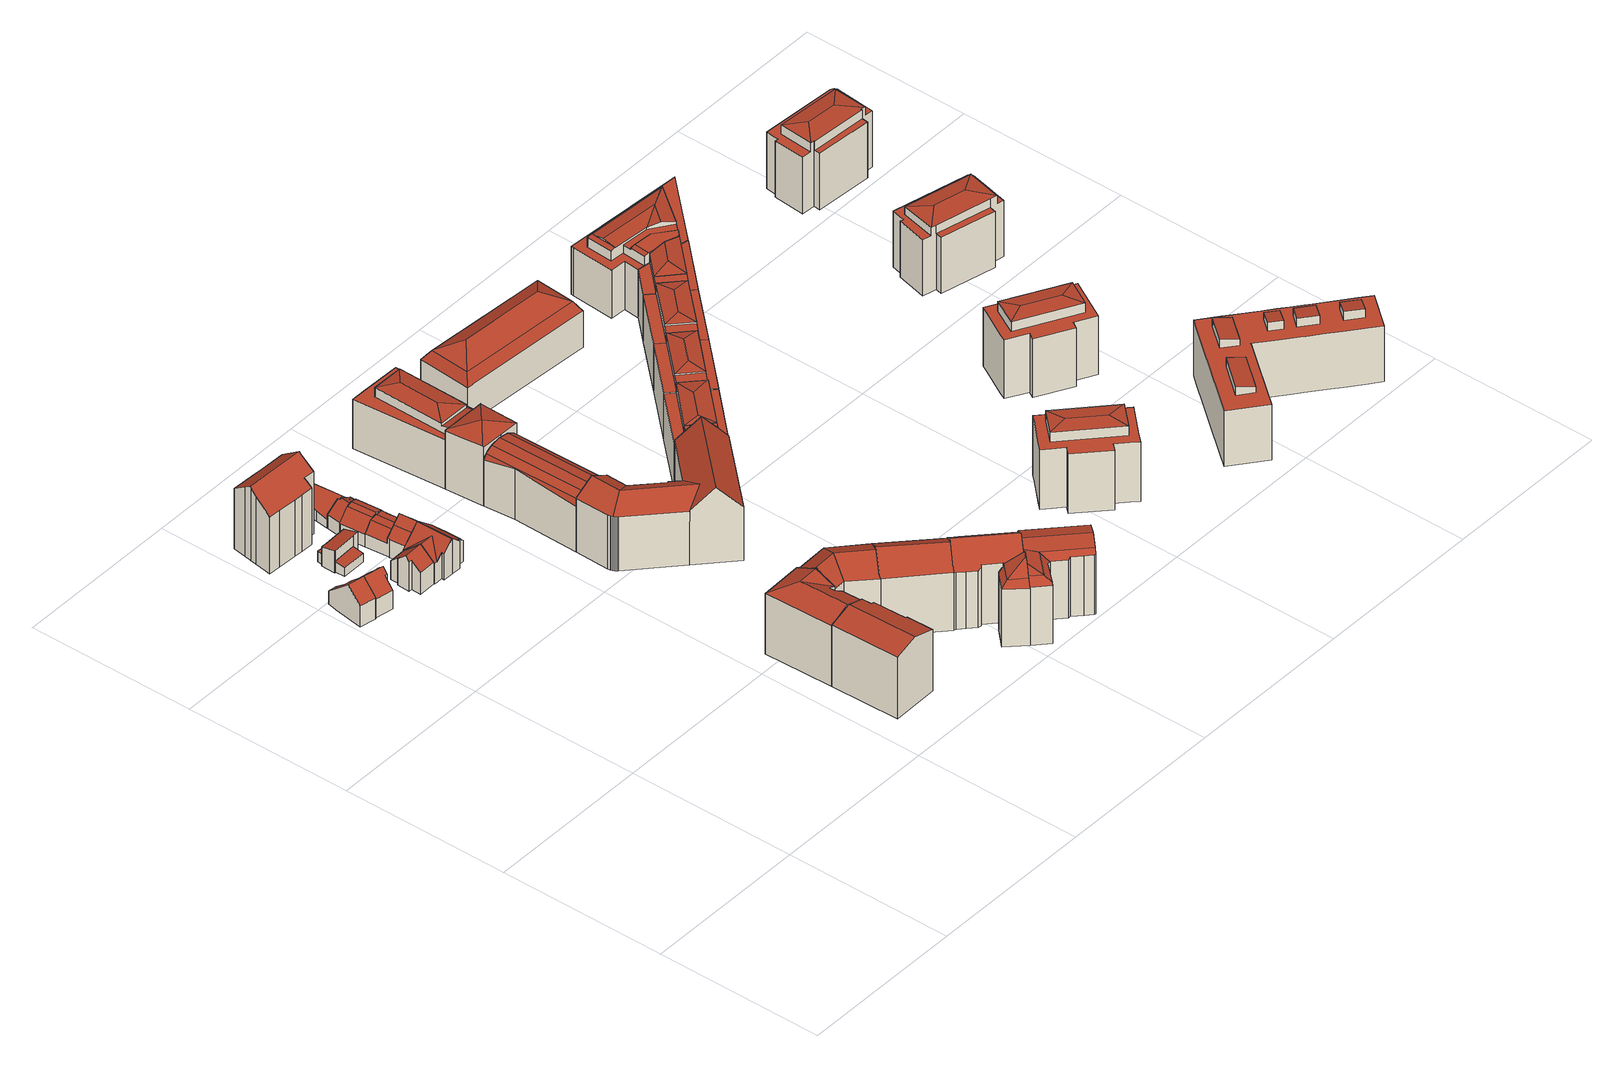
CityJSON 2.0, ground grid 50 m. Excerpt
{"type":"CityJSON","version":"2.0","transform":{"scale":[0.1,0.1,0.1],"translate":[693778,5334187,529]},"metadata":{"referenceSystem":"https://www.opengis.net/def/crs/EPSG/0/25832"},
"CityObjects":{
"building1":{"type":"Building","attributes":{"Gemeindeschluessel":"09162000","HoeheDach":"540.762","HoeheGrund":"530.220","Methode":"2000","NiedrigsteTraufeDesGebaeudes":"534.099","Geometrietyp2DReferenz":"3000","function":"31001_1000","roofType":"3100","measuredHeight":10.54,"storeysAboveGround":2},"geometry":[{"type":"MultiSurface","lod":"2","boundaries":[[[0,1,2,3]],[[4,5,6,7,8,9,10,11]],[[12,13,5,4]],[[8,7,14,15]],[[16,17,11,10,9,8,15,18,0,3]],[[0,18,15,14,19,1]],[[12,17,16,3,2,13]],[[13,2,1,19,14,7,6,5]],[[17,12,4,11]]],"semantics":{"surfaces":[{"type":"WallSurface"},{"type":"RoofSurface"},{"type":"GroundSurface"}],"values":[0,0,1,0,2,0,0,1,0]}}]},
"building2":{"type":"Building","attributes":{"Gemeindeschluessel":"09162000","HoeheDach":"540.840","HoeheGrund":"530.390","Methode":"2000","NiedrigsteTraufeDesGebaeudes":"536.284","Geometrietyp2DReferenz":"3000","function":"31001_1000","roofType":"3100","measuredHeight":10.45,"storeysAboveGround":2},"geometry":[{"type":"MultiSurface","lod":"2","boundaries":[[[20,21,22,23]],[[24,25,26,27,13,28]],[[29,25,24,30]],[[26,31,32,23,22,27]],[[30,24,28,33]],[[27,22,21,34,35,13]],[[32,31,29,30,33,36,37,38,20,23]],[[28,13,35,37,36,33]],[[37,35,34,38]],[[31,26,25,29]],[[38,34,21,20]]],"semantics":{"surfaces":[{"type":"WallSurface"},{"type":"RoofSurface"},{"type":"GroundSurface"}],"values":[0,1,0,0,0,1,2,0,0,0,0]}}]},
"building3":{"type":"Building","attributes":{"Gemeindeschluessel":"09162000","HoeheDach":"533.170","HoeheGrund":"529.910","Methode":"2000","NiedrigsteTraufeDesGebaeudes":"533.170","Geometrietyp2DReferenz":"3000","function":"31001_2000","roofType":"1000","measuredHeight":3.26},"geometry":[{"type":"MultiSurface","lod":"2","boundaries":[[[39,40,41,42]],[[43,44,45,46]],[[42,43,46,39]],[[40,45,44,41]],[[39,46,45,40]],[[41,44,43,42]]],"semantics":{"surfaces":[{"type":"GroundSurface"},{"type":"RoofSurface"},{"type":"WallSurface"}],"values":[0,1,2,2,2,2]}}]},
"building4":{"type":"Building","attributes":{"Gemeindeschluessel":"09162000","HoeheDach":"533.542","HoeheGrund":"530.220","Methode":"1000","NiedrigsteTraufeDesGebaeudes":"532.934","Geometrietyp2DReferenz":"3000","function":"31001_2000","roofType":"2100","measuredHeight":3.32},"geometry":[{"type":"MultiSurface","lod":"2","boundaries":[[[47,48,49,50]],[[51,49,48,52]],[[53,47,50,54]],[[54,50,49,51]],[[54,51,52,53]],[[52,48,47,53]]],"semantics":{"surfaces":[{"type":"RoofSurface"},{"type":"WallSurface"},{"type":"GroundSurface"}],"values":[0,1,1,1,2,1]}}]},
"building5":{"type":"Building","attributes":{"Gemeindeschluessel":"09162000","HoeheDach":"540.760","HoeheGrund":"530.270","Methode":"2000","NiedrigsteTraufeDesGebaeudes":"536.066","Geometrietyp2DReferenz":"3000","function":"31001_1000","roofType":"3100","measuredHeight":10.49,"storeysAboveGround":2},"geometry":[{"type":"MultiSurface","lod":"2","boundaries":[[[55,56,57,58]],[[56,55,59,60,61,62]],[[63,64,65,66]],[[67,68,64,63]],[[69,70,71,72]],[[71,73,68,67,74,72]],[[59,55,58,69,72,74,67,63,66,60]],[[70,57,56,62,73,71]],[[58,57,70,69]],[[66,65,61,60]],[[62,61,65,64,68,73]]],"semantics":{"surfaces":[{"type":"WallSurface"},{"type":"GroundSurface"},{"type":"RoofSurface"}],"values":[0,0,0,0,0,0,1,2,0,0,2]}}]},
"building6":{"type":"Building","attributes":{"Gemeindeschluessel":"09162000","HoeheDach":"536.946","HoeheGrund":"529.930","Methode":"2000","NiedrigsteTraufeDesGebaeudes":"535.902","Geometrietyp2DReferenz":"3000","function":"31001_1000","roofType":"2100","measuredHeight":7.02,"storeysAboveGround":1},"geometry":[{"type":"MultiSurface","lod":"2","boundaries":[[[75,76,77,78]],[[42,79,80,81]],[[76,82,83,84,85,80,79,86,87,77]],[[88,89,75,78,90,39,42,81,91,92]],[[90,87,86,39]],[[92,91,81,80,85,84]],[[89,82,76,75]],[[78,77,87,90]],[[88,92,84,83,82,89]],[[39,86,79,42]]],"semantics":{"surfaces":[{"type":"WallSurface"},{"type":"RoofSurface"},{"type":"GroundSurface"}],"values":[0,0,1,2,0,0,0,0,0,0]}}]},
"building7":{"type":"Building","attributes":{"Gemeindeschluessel":"09162000","HoeheDach":"552.830","HoeheGrund":"529.520","Methode":"2000","NiedrigsteTraufeDesGebaeudes":"547.415","Geometrietyp2DReferenz":"3000","function":"31001_1000","roofType":"3100","measuredHeight":23.31,"storeysAboveGround":5},"geometry":[{"type":"MultiSurface","lod":"2","boundaries":[[[93,94,95,96]],[[97,98,99,100]],[[101,102,103,104,105,106,107,108]],[[109,110,111,112,113,114,115,116,93,96,117,118,97,100,119,120,121,122,123,124,125]],[[99,108,107,120,119,100]],[[126,127,115,114,113,128]],[[129,130,98,97,118,117]],[[112,111,131,132,128,113]],[[96,95,129,117]],[[110,133,131,111]],[[133,110,109,125,102,101]],[[95,94,134,127,126,128,132,131,133,101,108,99,98,130,129]],[[115,127,134,116]],[[123,104,103,124]],[[120,107,106,121]],[[121,106,105,122]],[[116,134,94,93]],[[124,103,102,125]],[[122,105,104,123]]],"semantics":{"surfaces":[{"type":"WallSurface"},{"type":"RoofSurface"},{"type":"GroundSurface"}],"values":[0,0,1,2,0,0,0,0,0,0,0,1,0,0,0,0,0,0,0]}}]},
"building8":{"type":"Building","attributes":{"Gemeindeschluessel":"09162000","HoeheDach":"541.700","HoeheGrund":"530.420","Methode":"2000","NiedrigsteTraufeDesGebaeudes":"536.123","Geometrietyp2DReferenz":"3000","function":"31001_1000","roofType":"2100","measuredHeight":11.28,"storeysAboveGround":2},"geometry":[{"type":"MultiSurface","lod":"2","boundaries":[[[135,136,137,138,139,140]],[[141,142,143,144,140,139,138,145,146,147]],[[141,147,148,149]],[[148,147,146,150,151,152]],[[56,149,148,152,153,154]],[[155,145,138,137]],[[135,140,144,156]],[[156,144,143,157]],[[142,141,149,56,158]],[[159,158,56,154]],[[136,135,156,157,160,159,154,153,152,151,150,155,137]],[[150,146,145,155]],[[160,157,143,142,158,159]]],"semantics":{"surfaces":[{"type":"WallSurface"},{"type":"RoofSurface"},{"type":"GroundSurface"}],"values":[0,1,1,0,0,0,0,0,1,0,2,0,0]}}]},
"building9":{"type":"Building","attributes":{"Gemeindeschluessel":"09162000","HoeheDach":"552.132","HoeheGrund":"530.470","Methode":"1000","NiedrigsteTraufeDesGebaeudes":"549.981","Geometrietyp2DReferenz":"3000","function":"31001_9998","roofType":"3100","measuredHeight":21.66,"storeysAboveGround":5},"geometry":[{"type":"MultiSurface","lod":"2","boundaries":[[[161,162,163,164]],[[165,166,167,168]],[[169,170,167,166]],[[171,172,173,174]],[[175,176,165,168,177,178,179,161,164,171,174]],[[161,179,180,162]],[[174,173,181,175]],[[170,182,180,179,178,177,168,167]],[[176,175,181,169,166,165]],[[181,173,172,163,162,180,182,170,169]],[[164,163,172,171]]],"semantics":{"surfaces":[{"type":"WallSurface"},{"type":"RoofSurface"},{"type":"GroundSurface"}],"values":[0,0,1,0,2,0,0,0,0,1,0]}}]},
"building10":{"type":"Building","attributes":{"Gemeindeschluessel":"09162000","HoeheDach":"541.773","HoeheGrund":"530.360","Methode":"1000","NiedrigsteTraufeDesGebaeudes":"536.752","Geometrietyp2DReferenz":"3000","function":"31001_1000","roofType":"2100","measuredHeight":11.41,"storeysAboveGround":2},"geometry":[{"type":"MultiSurface","lod":"2","boundaries":[[[183,184,185,186]],[[187,188,189,190]],[[191,192,193,135]],[[137,194,195,196]],[[197,198,188,187]],[[196,195,198,197]],[[135,193,194,137]],[[192,199,185,184,189,188,198,195,194,193]],[[200,199,192,191]],[[135,137,196,197,187,190,183,186,200,191]],[[190,189,184,183]],[[186,185,199,200]]],"semantics":{"surfaces":[{"type":"WallSurface"},{"type":"RoofSurface"},{"type":"GroundSurface"}],"values":[0,0,0,0,0,0,0,1,0,2,0,0]}}]},
"building11":{"type":"Building","attributes":{"Gemeindeschluessel":"09162000","HoeheDach":"552.402","HoeheGrund":"530.460","Methode":"2000","NiedrigsteTraufeDesGebaeudes":"549.690","Geometrietyp2DReferenz":"3000","function":"31001_9998","roofType":"3100","measuredHeight":21.94,"storeysAboveGround":5},"geometry":[{"type":"MultiSurface","lod":"2","boundaries":[[[201,202,203,204,205,206,207,208,209]],[[204,203,210,211,212,205]],[[213,214,215,212,211,210,216,179,217,168,218,219,220]],[[221,222,223,219,218,168]],[[216,202,201,179]],[[215,206,205,212]],[[224,220,219,223]],[[206,215,214,213,220,224,225,226]],[[206,226,207]],[[217,179,201,209,221,168]],[[209,208,207,223,222,221]],[[207,226,225,224,223]],[[210,203,202,216]]],"semantics":{"surfaces":[{"type":"RoofSurface"},{"type":"WallSurface"},{"type":"GroundSurface"}],"values":[0,1,2,1,1,1,1,1,0,1,0,0,1]}}]},
"building12":{"type":"Building","attributes":{"Gemeindeschluessel":"09162000","HoeheDach":"541.034","HoeheGrund":"530.281","Methode":"2000","NiedrigsteTraufeDesGebaeudes":"534.411","Geometrietyp2DReferenz":"3000","function":"31001_1000","roofType":"3100","measuredHeight":10.75,"storeysAboveGround":2},"geometry":[{"type":"MultiSurface","lod":"2","boundaries":[[[227,228,229,230]],[[231,232,233,234,235,236]],[[237,238,228,239,240]],[[235,241,242,236]],[[233,243,244,245,246,234]],[[247,237,240,248,249,250]],[[241,251,252,242]],[[253,229,228,238]],[[245,250,249,254,246]],[[234,246,254,255,239,228,227,251,241,235]],[[247,256,257,232,231,253,238,237]],[[248,240,239,255]],[[257,243,233,232]],[[253,231,236,242,252,230,229]],[[256,247,250,245,244]],[[251,227,230,252]],[[249,248,255,254]],[[256,244,243,257]]],"semantics":{"surfaces":[{"type":"RoofSurface"},{"type":"WallSurface"},{"type":"GroundSurface"}],"values":[0,1,1,0,0,1,0,1,0,1,2,0,1,1,1,0,0,1]}}]},
"building13":{"type":"Building","attributes":{"Gemeindeschluessel":"09162000","HoeheDach":"537.927","HoeheGrund":"530.300","Methode":"2000","NiedrigsteTraufeDesGebaeudes":"534.310","Geometrietyp2DReferenz":"3000","function":"31001_1000","roofType":"3100","measuredHeight":7.63,"storeysAboveGround":1},"geometry":[{"type":"MultiSurface","lod":"2","boundaries":[[[258,259,260,261,262,263,264,265]],[[266,267,260,259]],[[268,269,270,271]],[[272,273,274,231,275,276,265,264,263,262,253]],[[271,270,258,265,276,275]],[[269,266,259,258,270]],[[231,274,273,272,253,277,267,266,269,268]],[[231,268,271,275]],[[267,277,261,260]],[[262,261,277,253]]],"semantics":{"surfaces":[{"type":"WallSurface"},{"type":"RoofSurface"},{"type":"GroundSurface"}],"values":[0,1,1,2,0,1,0,0,1,0]}}]},
"building14":{"type":"Building","attributes":{"Gemeindeschluessel":"09162000","HoeheDach":"537.361","HoeheGrund":"530.150","Methode":"1000","NiedrigsteTraufeDesGebaeudes":"534.159","Geometrietyp2DReferenz":"3000","function":"31001_1000","roofType":"3100","measuredHeight":7.21,"storeysAboveGround":1},"geometry":[{"type":"MultiSurface","lod":"2","boundaries":[[[278,279,280,281,282,283]],[[284,285,286,287,288,289,283,282,281,290,291,292]],[[288,293,294,289]],[[285,284,292,295,296,297]],[[287,286,285,297,298,299]],[[300,295,292,291,290,301]],[[297,296,295,300,301,280,279,298]],[[289,294,278,283]],[[281,280,301,290]],[[287,299,293,288]],[[298,279,278,294,293,299]]],"semantics":{"surfaces":[{"type":"WallSurface"},{"type":"GroundSurface"},{"type":"RoofSurface"}],"values":[0,1,0,0,0,0,2,0,0,0,2]}}]},
"building15":{"type":"Building","attributes":{"Gemeindeschluessel":"09162000","HoeheDach":"537.581","HoeheGrund":"530.047","Methode":"2000","NiedrigsteTraufeDesGebaeudes":"532.688","Geometrietyp2DReferenz":"3000","function":"31001_1000","roofType":"3100","measuredHeight":7.53,"storeysAboveGround":1},"geometry":[{"type":"MultiSurface","lod":"2","boundaries":[[[302,303,304,305]],[[306,307,308,309,310,311,312,313]],[[314,307,306,315]],[[302,316,311,310,303]],[[305,304,317,318]],[[316,319,312,311]],[[320,315,306,313]],[[321,314,315,320,319,316,302,305,318]],[[320,313,312,319]],[[321,308,307,314]],[[321,318,317,309,308]],[[309,317,304,303,310]]],"semantics":{"surfaces":[{"type":"WallSurface"},{"type":"RoofSurface"},{"type":"GroundSurface"}],"values":[0,1,0,0,0,0,0,2,0,0,0,1]}}]},
"building16":{"type":"Building","attributes":{"Gemeindeschluessel":"09162000","HoeheDach":"552.700","HoeheGrund":"530.628","Methode":"2000","NiedrigsteTraufeDesGebaeudes":"548.896","Geometrietyp2DReferenz":"3000","function":"31001_9998","roofType":"3100","measuredHeight":22.07,"storeysAboveGround":5},"geometry":[{"type":"MultiSurface","lod":"2","boundaries":[[[322,323,324,325,326]],[[325,324,327,328]],[[329,330,327,331]],[[332,326,325,328,333]],[[332,334,322,326]],[[335,336,333,328,337]],[[331,327,324,323]],[[322,334,338,339,329,331,323]],[[333,336,338,334,332]],[[337,328,327,330]],[[338,336,335,339]],[[329,339,335,337,330]]],"semantics":{"surfaces":[{"type":"WallSurface"},{"type":"RoofSurface"},{"type":"GroundSurface"}],"values":[0,1,0,1,0,1,0,2,0,1,0,0]}}]},
"building17":{"type":"Building","attributes":{"Gemeindeschluessel":"09162000","HoeheDach":"553.300","HoeheGrund":"530.628","Methode":"2000","NiedrigsteTraufeDesGebaeudes":"548.893","Geometrietyp2DReferenz":"3000","function":"31001_1000","roofType":"3100","measuredHeight":22.67,"storeysAboveGround":5},"geometry":[{"type":"MultiSurface","lod":"2","boundaries":[[[323,322,340,341,324]],[[332,334,342,343]],[[340,322,334,332]],[[344,345,324,341]],[[342,346,345,344,343]],[[323,324,345,346]],[[342,334,322,323,346]],[[340,332,343,344,341]]],"semantics":{"surfaces":[{"type":"WallSurface"},{"type":"RoofSurface"},{"type":"GroundSurface"}],"values":[0,0,0,1,0,0,2,1]}}]},
"building18":{"type":"Building","attributes":{"Gemeindeschluessel":"09162000","HoeheDach":"548.460","HoeheGrund":"530.480","Methode":"2000","NiedrigsteTraufeDesGebaeudes":"544.089","Geometrietyp2DReferenz":"3000","function":"31001_1000","roofType":"3900","measuredHeight":17.98,"storeysAboveGround":4},"geometry":[{"type":"MultiSurface","lod":"2","boundaries":[[[347,348,349,350,351,352,353,354,355,356]],[[357,358,359,360,361,362,363]],[[364,362,361,360,365,366,367,368,351,350]],[[369,364,350,349,370]],[[370,349,348,371]],[[372,347,356,373,374]],[[375,376,377,365,360,359,358,357]],[[377,376,375,378,379,380,381,382,383,384,355,354,353,352,351,368,367,366,365]],[[383,374,373,384]],[[371,348,347,372]],[[363,362,364,369]],[[382,381,380,379,378,375,357,363,369,370,371,372,374,383]],[[384,373,356,355]]],"semantics":{"surfaces":[{"type":"WallSurface"},{"type":"RoofSurface"},{"type":"GroundSurface"}],"values":[0,1,0,1,1,1,0,2,0,1,1,0,0]}}]},
"building19":{"type":"Building","attributes":{"Gemeindeschluessel":"09162000","HoeheDach":"551.026","HoeheGrund":"530.380","Methode":"1000","NiedrigsteTraufeDesGebaeudes":"548.858","Geometrietyp2DReferenz":"3000","function":"31001_1000","roofType":"3500","measuredHeight":20.65,"storeysAboveGround":5},"geometry":[{"type":"MultiSurface","lod":"2","boundaries":[[[385,386,387,388]],[[389,390,391,392,393,394]],[[395,396,397]],[[398,399,400,401]],[[402,403,404,405]],[[406,407,405,404,408,409,386,385]],[[397,396,390,389,394,400,399,410]],[[411,410,399,398,412,413,388,387]],[[409,408,397,410,411,387,386]],[[414,395,403,402]],[[415,414,402,405,407,406,385,388,413,412,398,401,393,392,391]],[[404,403,395,397,408]],[[401,400,394,393]],[[414,415,391,390,396,395]]],"semantics":{"surfaces":[{"type":"WallSurface"},{"type":"RoofSurface"},{"type":"GroundSurface"}],"values":[0,0,1,0,0,0,1,0,1,0,2,1,0,0]}}]},
"building20":{"type":"Building","attributes":{"Gemeindeschluessel":"09162000","HoeheDach":"554.630","HoeheGrund":"530.592","Methode":"2000","NiedrigsteTraufeDesGebaeudes":"547.629","Geometrietyp2DReferenz":"3000","function":"31001_1000","roofType":"3100","measuredHeight":24.04,"storeysAboveGround":4},"geometry":[{"type":"MultiSurface","lod":"2","boundaries":[[[416,417,418,419]],[[420,421,422,423]],[[424,425,426,427]],[[428,429,430,431]],[[432,433,434,435,436,437,438]],[[420,431,430,439,421]],[[440,441,442,443]],[[444,445,429,428]],[[446,447,448,449]],[[432,438,439,430,429,445,450]],[[425,422,421,439,438,451,452,453,426]],[[418,417,447,446]],[[454,440,443,444,428,431,420,423,424,427,455,456,457,458,459,419,418,446,449,460,461]],[[427,426,453,455]],[[457,436,435,458]],[[423,422,425,424]],[[460,449,448,462,463]],[[445,444,443,442,450]],[[458,435,434,459]],[[464,463,462,465,466]],[[465,441,440,454,466]],[[464,466,454,461]],[[460,463,464,461]],[[453,452,455]],[[416,433,432,450,442,441,465,462,448,447,417]],[[456,455,452,451,467]],[[437,467,451,438]],[[457,456,467,437,436]],[[433,416,419,459,434]]],"semantics":{"surfaces":[{"type":"WallSurface"},{"type":"RoofSurface"},{"type":"GroundSurface"}],"values":[0,0,0,0,1,0,0,0,0,1,1,0,2,0,0,0,0,0,0,1,0,0,0,0,1,0,1,0,0]}}]},
"building21":{"type":"Building","attributes":{"Gemeindeschluessel":"09162000","HoeheDach":"554.160","HoeheGrund":"530.869","Methode":"2000","NiedrigsteTraufeDesGebaeudes":"548.907","Geometrietyp2DReferenz":"3000","function":"31001_9998","roofType":"3100","measuredHeight":23.29,"storeysAboveGround":5},"geometry":[{"type":"MultiSurface","lod":"2","boundaries":[[[468,469,470,471,472]],[[473,474,475,476]],[[477,478,474,473]],[[479,480,481,482]],[[468,472,483,484,485,481,480,486]],[[477,487,488,489,490,478]],[[491,492,493,494]],[[471,470,495,493,492,496,497]],[[498,475,474,478,490,499,483,472,471,497,500,501,502]],[[503,504,505,506]],[[507,479,504,503]],[[499,508,484,483]],[[509,498,502,510]],[[510,502,501,511]],[[494,493,495,512]],[[513,508,489,488,482]],[[497,496,514,515,500]],[[468,486,507,503,506,487,477,473,476,509,510,511,515,514,491,494,512,469]],[[506,505,488,487]],[[498,509,476,475]],[[514,496,492,491]],[[490,489,508,499]],[[479,507,486,480]],[[482,488,505,504,479]],[[511,501,500,515]],[[512,495,470,469]],[[485,484,508,513]],[[481,485,513,482]]],"semantics":{"surfaces":[{"type":"WallSurface"},{"type":"RoofSurface"},{"type":"GroundSurface"}],"values":[0,0,0,1,0,0,0,1,1,0,0,0,0,0,0,1,0,2,0,0,0,0,0,1,0,0,1,1]}}]},
"building22":{"type":"Building","attributes":{"Gemeindeschluessel":"09162000","HoeheDach":"549.862","HoeheGrund":"530.370","Methode":"2000","NiedrigsteTraufeDesGebaeudes":"546.000","Geometrietyp2DReferenz":"3000","function":"31001_1000","roofType":"3200","measuredHeight":19.49,"storeysAboveGround":6},"geometry":[{"type":"MultiSurface","lod":"2","boundaries":[[[391,516,517,518,519,520]],[[521,522,523,524,525,526,527]],[[528,398,521,527,529,530,388]],[[531,532,533,534]],[[385,535,536,537]],[[538,391,520,539,524,523,393]],[[533,532,540]],[[525,524,539,541,542,532,531]],[[525,531,543,526]],[[544,545,546,547,537,536]],[[548,540,532,542]],[[393,523,522,401]],[[531,534,543]],[[401,522,521,398]],[[534,533,540,543]],[[517,549,546,545,550,518]],[[535,530,529,551,548,542,541,539,520,519,518,550,545,544,536]],[[388,530,535,385]],[[549,517,516,391,538,393,401,398,528,388,385,537,547,546]],[[527,526,543,540,548,551,529]]],"semantics":{"surfaces":[{"type":"WallSurface"},{"type":"RoofSurface"},{"type":"GroundSurface"}],"values":[0,1,0,1,0,0,1,0,0,0,0,0,1,0,1,0,1,0,2,0]}}]},
"building23":{"type":"Building","attributes":{"Gemeindeschluessel":"09162000","HoeheDach":"552.448","HoeheGrund":"530.942","Methode":"2000","NiedrigsteTraufeDesGebaeudes":"549.171","Geometrietyp2DReferenz":"3000","function":"31001_9998","roofType":"3100","measuredHeight":21.51,"storeysAboveGround":5},"geometry":[{"type":"MultiSurface","lod":"2","boundaries":[[[552,553,554,555]],[[556,557,558,559,560]],[[512,469,561,562,563]],[[564,565,562,561,566]],[[567,568,569,570]],[[571,572,553,552]],[[573,574,575,576,577]],[[578,559,579,580]],[[579,581,564,566,582,583]],[[576,575,584,585,569,568,586,581,579]],[[578,560,559]],[[558,577,576,579,559]],[[583,580,579]],[[587,586,568,567]],[[588,585,584,589]],[[589,584,575,574]],[[590,573,577,558,557]],[[556,486,590,557]],[[469,468,582,566,561]],[[555,554,565,564,581,586,587]],[[570,569,585,588]],[[573,590,486,468,469,512,571,552,555,587,567,570,588,589,574]],[[560,578,580,583,582,468,486,556]],[[565,554,553,572,563,562]],[[512,563,572,571]]],"semantics":{"surfaces":[{"type":"WallSurface"},{"type":"RoofSurface"},{"type":"GroundSurface"}],"values":[0,1,0,1,0,0,0,1,1,1,1,1,0,0,0,0,0,0,0,0,0,2,0,1,0]}}]},
"building24":{"type":"Building","attributes":{"Gemeindeschluessel":"09162000","HoeheDach":"550.680","HoeheGrund":"531.871","Methode":"2000","NiedrigsteTraufeDesGebaeudes":"546.570","Geometrietyp2DReferenz":"3000","function":"31001_1000","roofType":"3200","measuredHeight":18.81,"storeysAboveGround":6},"geometry":[{"type":"MultiSurface","lod":"2","boundaries":[[[591,592,593,594,595,596]],[[594,593,597,598,599]],[[600,601,602,603,604]],[[605,606,607,591,596,608]],[[597,609,598]],[[610,611,607,606]],[[605,608,601,600]],[[595,594,612,613]],[[603,602,613,614]],[[614,613,612,615,616]],[[617,618,619,620]],[[605,600,604,617,620,621,610,606]],[[591,607,611,592]],[[620,619,622,621]],[[599,598,609,615,612]],[[618,603,614,616,622,619]],[[604,603,618,617]],[[601,608,596,595,613,602]],[[621,622,616,615,609,597,593,592,611,610]],[[594,599,612]]],"semantics":{"surfaces":[{"type":"WallSurface"},{"type":"RoofSurface"},{"type":"GroundSurface"}],"values":[0,1,0,0,1,0,0,0,0,0,0,2,1,0,1,1,0,1,0,1]}}]},
"building25":{"type":"Building","attributes":{"Gemeindeschluessel":"09162000","HoeheDach":"548.750","HoeheGrund":"530.920","Methode":"2000","NiedrigsteTraufeDesGebaeudes":"542.489","Geometrietyp2DReferenz":"3000","function":"31001_1000","roofType":"3200","measuredHeight":17.83,"storeysAboveGround":3},"geometry":[{"type":"MultiSurface","lod":"2","boundaries":[[[623,624,625,626]],[[627,628,629,630]],[[631,632,633,634,635,636]],[[634,624,623,635]],[[637,638,639,625,634]],[[635,626,640,641,642,636]],[[643,644,645,646,647,648,649,650,651,652,627,630,653,654,655,656]],[[630,629,657,653]],[[634,625,624]],[[633,637,634]],[[636,642,641,640,651,650,649,648]],[[658,639,656,655,654,659]],[[653,657,659,654]],[[623,626,635]],[[660,628,627,652,651,640]],[[626,625,639,658,659,657,629,628,660,640]],[[645,644,643,656,639,638,637,633]],[[647,646,645,633,632,631,636,648]]],"semantics":{"surfaces":[{"type":"RoofSurface"},{"type":"WallSurface"},{"type":"GroundSurface"}],"values":[0,1,0,0,0,0,2,1,0,0,1,1,1,0,1,0,1,1]}}]},
"building26":{"type":"Building","attributes":{"Gemeindeschluessel":"09162000","HoeheDach":"550.830","HoeheGrund":"531.900","Methode":"2000","NiedrigsteTraufeDesGebaeudes":"546.850","Geometrietyp2DReferenz":"3000","function":"31001_1000","roofType":"3200","measuredHeight":18.93,"storeysAboveGround":6},"geometry":[{"type":"MultiSurface","lod":"2","boundaries":[[[661,662,663,664]],[[665,666,667,668,663]],[[669,670,671,610]],[[672,661,664,673]],[[674,675,676,677,678]],[[679,680,610,671,681,672,673,674,678,621]],[[662,665,663]],[[681,682,683,684,662,661,672]],[[621,678,677,685]],[[673,664,663,668,676,675,674]],[[610,680,679,621,685,686,687,688,689,669]],[[671,670,683,682,681]],[[684,690,666,665,662]],[[676,668,667,690,684,683,670,669,689,688,687,686,685,677]],[[690,667,666]]],"semantics":{"surfaces":[{"type":"WallSurface"},{"type":"RoofSurface"},{"type":"GroundSurface"}],"values":[0,1,0,1,1,0,1,0,0,0,2,1,1,0,1]}}]},
"building27":{"type":"Building","attributes":{"Gemeindeschluessel":"09162000","HoeheDach":"553.040","HoeheGrund":"530.610","Methode":"2000","NiedrigsteTraufeDesGebaeudes":"549.550","Geometrietyp2DReferenz":"3000","function":"31001_1000","roofType":"1000","measuredHeight":22.43,"storeysAboveGround":7},"geometry":[{"type":"MultiSurface","lod":"2","boundaries":[[[691,692,693,694]],[[695,696,697]],[[698,699,700,701,702,703]],[[704,705,695,706]],[[707,708,709,710,711,712]],[[706,695,697,713]],[[697,696,714,715]],[[716,717,699,698,703,718,719,708,707,712,720,721,691,694]],[[710,709,722,723,702,701,700,724,725,693,692,726,727,711],[704,706,713,728]],[[696,695,705,714]],[[714,705,715]],[[699,717,716,694,693,725,724,700]],[[711,727,726,692,691,721,720,712]],[[718,723,722,719]],[[728,715,705,704]],[[719,722,709,708]],[[703,702,723,718]],[[713,697,715,728]]],"semantics":{"surfaces":[{"type":"WallSurface"},{"type":"RoofSurface"},{"type":"GroundSurface"}],"values":[0,1,0,0,0,0,1,2,1,1,1,0,0,0,0,0,0,0]}}]},
"building28":{"type":"Building","attributes":{"Gemeindeschluessel":"09162000","HoeheDach":"550.670","HoeheGrund":"531.830","Methode":"2000","NiedrigsteTraufeDesGebaeudes":"546.840","Geometrietyp2DReferenz":"3000","function":"31001_1000","roofType":"3200","measuredHeight":18.84,"storeysAboveGround":6},"geometry":[{"type":"MultiSurface","lod":"2","boundaries":[[[729,730,731,732]],[[733,734,670,735]],[[736,737,738,730]],[[739,732,731,740,741,742,743]],[[744,745,746,736,730,729,747]],[[748,749,735,670,744,747,739,743,750,751]],[[751,750,752,753]],[[738,737,740,731]],[[735,749,748,751,753,754,755,733]],[[747,729,732,739]],[[670,734,746,745,744]],[[730,738,731]],[[736,746,734,733,755,754,753,752,741,740]],[[743,742,741,752,750]],[[736,740,737]]],"semantics":{"surfaces":[{"type":"WallSurface"},{"type":"RoofSurface"},{"type":"GroundSurface"}],"values":[0,0,1,0,0,0,0,1,2,1,1,1,0,1,1]}}]},
"building29":{"type":"Building","attributes":{"Gemeindeschluessel":"09162000","HoeheDach":"550.844","HoeheGrund":"531.820","Methode":"2000","NiedrigsteTraufeDesGebaeudes":"546.810","Geometrietyp2DReferenz":"3000","function":"31001_1000","roofType":"3200","measuredHeight":19.02,"storeysAboveGround":6},"geometry":[{"type":"MultiSurface","lod":"2","boundaries":[[[753,752,756,757]],[[758,759,760,761,762,763,764,765,766,767,757,756]],[[754,768,733,734,769,770,771,741,752,753]],[[771,772,773,759,758,774,741]],[[775,776,773]],[[769,777,762,761,775,778,770]],[[761,760,776,775]],[[770,778,772,771]],[[776,760,759,773]],[[778,775,773,772]],[[741,774,758,756,752]],[[734,763,762,777,769]],[[733,768,754,753,757,767,766,765,764]],[[764,763,734,733]]],"semantics":{"surfaces":[{"type":"WallSurface"},{"type":"RoofSurface"},{"type":"GroundSurface"}],"values":[0,0,0,0,1,0,1,1,1,0,1,1,2,0]}}]},
"building30":{"type":"Building","attributes":{"Gemeindeschluessel":"09162000","HoeheDach":"550.712","HoeheGrund":"531.479","Methode":"2000","NiedrigsteTraufeDesGebaeudes":"546.730","Geometrietyp2DReferenz":"3000","function":"31001_1000","roofType":"1000","measuredHeight":19.23,"storeysAboveGround":6},"geometry":[{"type":"MultiSurface","lod":"2","boundaries":[[[779,780,781,782,783,784]],[[785,786,787,788,789,790]],[[791,781,792,786,785]],[[793,792,781,780,794,795]],[[796,797,798,799]],[[800,801,802,803,804]],[[800,785,790,805,801]],[[806,807,808,809]],[[810,791,785,800]],[[811,812,813,814]],[[815,816,793,795,811,814,817,807,806]],[[810,800,804]],[[782,781,791,810,804]],[[818,819,788,787]],[[820,817,814,813,784,783]],[[779,784,813,812,821]],[[799,798,816,815]],[[805,802,801]],[[802,822,803]],[[795,794,821,812,811]],[[779,821,794,780]],[[803,822,819,818,820,783,782,804]],[[823,824,825,826]],[[827,828,797,796]],[[823,826,827,796,799,815,806,809,829]],[[820,818,787,786,792,793,816,798,797,828,825,824,830,808,807,817]],[[826,825,828,827]],[[805,789,788,819,822,802]],[[790,789,805]],[[830,824,823,829]],[[809,808,830,829]]],"semantics":{"surfaces":[{"type":"RoofSurface"},{"type":"WallSurface"},{"type":"GroundSurface"}],"values":[0,1,1,1,1,0,0,1,0,0,1,0,1,1,1,1,1,1,1,0,1,1,1,1,2,0,1,0,1,1,1]}}]},
"building31":{"type":"Building","attributes":{"Gemeindeschluessel":"09162000","HoeheDach":"553.170","HoeheGrund":"530.910","Methode":"2000","NiedrigsteTraufeDesGebaeudes":"549.460","Geometrietyp2DReferenz":"3000","function":"31001_1000","roofType":"1000","measuredHeight":22.26,"storeysAboveGround":7},"geometry":[{"type":"MultiSurface","lod":"2","boundaries":[[[831,832,833,834]],[[834,833,835,836]],[[833,832,837,838,839,840,841,842,843,844,845,835],[846,847,848,849]],[[850,838,837,851]],[[846,852,853,847]],[[849,854,852,846]],[[855,856,853,852]],[[851,837,832,831]],[[835,845,844,843,857,858,859,836]],[[857,843,842,860]],[[861,862,863,860,842,841,840,839]],[[863,862,861,850,851,831,834,836,859,858,857,860]],[[864,853,856]],[[848,864,854,849]],[[864,856,855,854]],[[855,852,854]],[[847,853,864,848]],[[861,839,838,850]]],"semantics":{"surfaces":[{"type":"WallSurface"},{"type":"RoofSurface"},{"type":"GroundSurface"}],"values":[0,0,1,0,0,0,1,0,0,0,0,2,1,0,1,1,0,0]}}]},
"building32":{"type":"Building","attributes":{"Gemeindeschluessel":"09162000","HoeheDach":"551.470","HoeheGrund":"531.020","Methode":"2000","NiedrigsteTraufeDesGebaeudes":"548.720","Geometrietyp2DReferenz":"3000","function":"31001_1000","roofType":"1000","measuredHeight":20.45,"storeysAboveGround":7},"geometry":[{"type":"MultiSurface","lod":"2","boundaries":[[[865,866,867,868,869,870,871,872,873,874,875,876,877,878,879,880,881,882,883,884]],[[885,886,887,888]],[[889,890,891,892]],[[893,894,895,896]],[[887,897,898,899,900,901,902,903,904,905,906,888]],[[892,891,907,908]],[[909,910,911,912]],[[913,914,915,916,917,918,919,920,921,922,923,924,885,888,906,905,904,903,902,883,882,881,880,879,878,877,876,875,874]],[[885,924,923,922,921,925,926,927,928,886]],[[929,910,909,930]],[[894,931,932,895]],[[933,934,935,936]],[[937,938,890,889]],[[874,873,939,913]],[[940,932,931,941]],[[920,919,918,917,916,915,914,913,939,942,943,944,945,946,947,948,925,921]],[[896,895,932,940]],[[949,950,951,952]],[[953,954,950,949]],[[941,931,894,893]],[[955,951,950,954]],[[956,955,954,953]],[[930,909,912,957]],[[934,958,959,935]],[[952,951,955,956]],[[957,912,911,960]],[[902,901,884,883]],[[886,928,927,926,925,948,947,946,945,944,943,942,939,873,872,871,870,869,868,867,866,865,884,901,900,899,898,897,887],[940,941,893,896],[889,892,908,937],[961,962,933,936],[949,952,956,953],[960,929,930,957]],[[962,958,934,933]],[[961,959,958,962]],[[908,907,938,937]],[[960,911,910,929]],[[936,935,959,961]],[[907,891,890,938]]],"semantics":{"surfaces":[{"type":"WallSurface"},{"type":"RoofSurface"},{"type":"GroundSurface"}],"values":[0,0,0,0,0,0,1,2,0,0,1,0,0,0,0,0,0,0,0,0,1,0,0,1,0,0,0,1,0,0,0,0,0,1]}}]},
"building33":{"type":"Building","attributes":{"Gemeindeschluessel":"09162000","HoeheDach":"552.423","HoeheGrund":"531.250","Methode":"2000","NiedrigsteTraufeDesGebaeudes":"548.980","Geometrietyp2DReferenz":"3000","function":"31001_1000","roofType":"3200","measuredHeight":21.17,"storeysAboveGround":7},"geometry":[{"type":"MultiSurface","lod":"2","boundaries":[[[963,964,965]],[[966,967,968,969,970,971,972]],[[973,974,975,976]],[[966,972,977,978]],[[979,965,964,980]],[[981,982,983,970,969,968,984,985,986,973,976,987,988,989,990,991,992]],[[982,981,992,993,994,995]],[[967,966,978,996]],[[980,964,997,998]],[[990,999,1000,991]],[[998,997,1001,1002]],[[1001,997,1003]],[[996,978,977,985,984]],[[968,967,996,984]],[[977,972,971,1001,1003,963,965]],[[991,1000,993,992]],[[976,975,1004,987]],[[989,1005,999,990]],[[963,1003,997,964]],[[979,980,998,1002,995,994,993,1000,999,1005,1006,1004,975,974]],[[986,985,977,965,979,974,973]],[[983,982,995,1002,1001,971,970]],[[1004,1006,1005,989,988,987]]],"semantics":{"surfaces":[{"type":"RoofSurface"},{"type":"WallSurface"},{"type":"GroundSurface"}],"values":[0,1,1,1,1,2,1,0,1,1,1,0,1,1,0,1,1,1,0,0,1,1,1]}}]},
"building34":{"type":"Building","attributes":{"Gemeindeschluessel":"09162000","HoeheDach":"552.516","HoeheGrund":"531.150","Methode":"2000","NiedrigsteTraufeDesGebaeudes":"549.030","Geometrietyp2DReferenz":"3000","function":"31001_1000","roofType":"3200","measuredHeight":21.37,"storeysAboveGround":7},"geometry":[{"type":"MultiSurface","lod":"2","boundaries":[[[1007,1008,1009,1010]],[[1011,1012,1013,1014,1015,1016,1017]],[[1018,1019,1020,1021,1022,1023,1024]],[[1025,1026,1027,1028]],[[1012,1011,1020,1019]],[[1029,1030,1031,1009]],[[1010,1009,1031,1032]],[[1033,1034,1035,1036]],[[1036,1035,1037,1038]],[[1039,1040,1041,1042,1016,1015,1014,1024,1023,1022,1043,1044,1025,1028,1045,1046,1033,1036,1038,1047]],[[1032,1031,1048,1049]],[[1007,1010,1032,1049,1050,1051,1052,1037,1035,1034,1053,1054,1027,1026]],[[1054,1053,1034,1033,1046,1045]],[[1044,1043,1022,1021,1055,1008,1007,1026,1025]],[[1028,1027,1054,1045]],[[1013,1012,1019,1018]],[[1042,1041,1040,1050,1049,1048,1056,1017,1016]],[[1021,1020,1011,1017,1056,1030,1029,1055]],[[1055,1029,1009,1008]],[[1056,1048,1031,1030]],[[1014,1013,1018,1024]],[[1040,1039,1047,1052,1051,1050]],[[1038,1037,1052,1047]]],"semantics":{"surfaces":[{"type":"WallSurface"},{"type":"RoofSurface"},{"type":"GroundSurface"}],"values":[0,0,0,0,0,1,0,0,0,2,0,1,0,0,0,1,0,1,1,1,0,0,0]}}]}
},
"vertices":[
[49,1457,12],[49,1457,78],[73,1453,78],[73,1453,12],[8,1374,79],[16,1418,118],[23,1462,78],[28,1490,54],[28,1490,12],[23,1462,12],[16,1418,12],[8,1374,12],[57,1365,79],[65,1409,118],[55,1489,51],[55,1489,12],[65,1409,12],[57,1365,12],[49,1458,12],[49,1458,78],
[122,1416,14],[122,1416,102],[129,1415,102],[129,1415,14],[111,1355,73],[116,1384,102],[123,1382,102],[126,1398,118],[57,1365,73],[116,1384,14],[111,1355,14],[123,1382,14],[126,1398,14],[57,1365,14],[127,1444,73],[73,1453,74],[65,1409,14],[73,1453,14],[127,1444,14],
[140,1601,9],[142,1619,9],[153,1618,9],[153,1601,9],[153,1601,42],[153,1618,42],[142,1619,42],[140,1601,42],
[209,1530,39],[208,1561,45],[135,1558,45],[136,1528,39],[135,1558,12],[208,1561,12],[209,1530,12],[136,1528,12],
[252,1340,13],[252,1340,81],[200,1339,81],[200,1339,13],[252,1381,13],[251,1434,13],[251,1434,71],[252,1381,118],[199,1405,13],[199,1405,96],[199,1433,71],[199,1433,13],[192,1405,13],[192,1405,96],[200,1368,13],[200,1368,106],[192,1368,106],[192,1368,13],[192,1380,118],[192,1380,13],
[135,1558,9],[135,1558,79],[134,1558,79],[134,1558,9],[153,1601,69],[223,1603,69],[223,1603,9],[208,1561,79],[225,1561,79],[226,1561,79],[225,1578,75],[140,1601,69],[135,1601,69],[225,1561,9],[208,1561,9],[135,1601,9],[225,1578,9],[226,1561,9],
[124,1678,5],[124,1678,184],[70,1681,184],[70,1681,5],[41,1733,5],[41,1733,222],[44,1750,234],[44,1750,5],[227,1748,238],[231,1805,196],[157,1808,196],[129,1809,196],[54,1813,196],[54,1811,197],[47,1772,226],[45,1755,238],[227,1748,5],[226,1742,5],[223,1698,5],[219,1699,5],[189,1700,5],[189,1691,5],[188,1676,5],[152,1677,5],[33,1682,5],[36,1698,5],[45,1755,5],[47,1772,5],[54,1811,5],[54,1813,5],[129,1809,5],[157,1808,5],[231,1805,5],[189,1691,196],[188,1676,184],[189,1700,202],[33,1682,184],[36,1698,196],[223,1698,202],[219,1699,202],[226,1742,234],[152,1677,184],
[309,1328,14],[308,1383,14],[307,1437,14],[307,1437,127],[308,1383,127],[309,1328,127],[297,1382,116],[261,1337,79],[279,1337,97],[279,1328,97],[267,1437,87],[251,1437,71],[251,1436,71],[251,1434,73],[252,1382,116],[251,1437,14],[251,1436,14],[251,1434,14],[252,1382,14],[252,1340,14],[267,1437,14],[279,1328,14],[279,1337,14],[253,1337,79],[253,1337,14],[261,1337,14],
[686,303,15],[686,303,215],[696,303,212],[696,303,15],[570,123,15],[570,123,210],[564,328,210],[564,328,15],[639,124,231],[633,330,231],[699,206,15],[699,206,212],[706,205,210],[706,205,15],[708,125,15],[639,124,15],[633,330,15],[675,331,15],[685,332,15],[685,332,215],[708,125,210],[675,331,218],
[364,1348,14],[364,1348,80],[365,1339,80],[365,1339,14],[366,1402,14],[366,1402,78],[367,1349,78],[367,1349,14],[338,1328,14],[338,1328,102],[309,1328,128],[307,1437,128],[363,1438,80],[363,1438,14],[364,1402,14],[364,1402,80],[338,1339,102],[338,1339,14],
[685,332,209],[683,393,209],[667,402,216],[666,417,216],[666,419,217],[687,420,207],[623,477,234],[625,416,234],[628,330,234],[667,402,15],[666,417,15],[666,419,15],[685,533,15],[686,479,15],[687,420,15],[683,393,15],[628,330,15],[561,414,15],[557,535,15],[685,539,15],[564,328,207],[561,414,207],[557,535,207],[685,539,207],[685,533,210],[686,479,234],
[331,1497,82],[358,1497,56],[351,1569,56],[325,1567,82],[256,1562,13],[263,1491,13],[263,1491,70],[262,1496,70],[262,1496,54],[256,1562,54],[363,1438,13],[358,1497,13],[358,1497,72],[363,1438,72],[287,1496,82],[281,1564,82],[263,1490,70],[267,1437,70],[292,1437,97],[287,1496,97],[307,1437,13],[336,1438,97],[314,1437,120],[307,1437,113],[309,1496,85],[303,1565,85],[351,1569,13],[309,1496,120],[331,1497,97],[267,1437,13],[263,1490,13],
[297,1641,89],[299,1641,89],[317,1642,85],[344,1644,53],[344,1644,13],[317,1642,13],[299,1641,13],[297,1641,13],[306,1566,89],[324,1567,85],[256,1562,53],[289,1564,85],[281,1639,85],[250,1637,53],[324,1567,13],[306,1566,13],[289,1564,13],[250,1637,13],[281,1639,13],[351,1569,53],
[296,1674,81],[299,1675,84],[303,1675,81],[303,1675,11],[299,1675,11],[296,1674,11],[340,1644,11],[297,1641,11],[295,1640,11],[250,1637,11],[256,1682,11],[295,1681,11],[341,1679,11],[343,1660,11],[344,1644,11],[256,1682,54],[295,1681,80],[344,1644,52],[340,1644,54],[297,1641,82],[295,1640,84],[250,1637,54],[343,1660,54],[341,1679,57],
[297,1772,10],[297,1772,85],[336,1769,46],[336,1769,10],[295,1681,77],[296,1674,77],[303,1675,84],[305,1675,86],[296,1772,86],[266,1774,55],[260,1721,44],[256,1681,37],[296,1674,10],[295,1681,10],[266,1774,10],[341,1679,49],[341,1679,10],[260,1721,10],[256,1681,10],[303,1675,10],
[792,365,16],[882,462,16],[882,462,199],[835,411,237],[792,365,202],[794,543,199],[759,482,237],[685,539,16],[685,539,199],[794,543,16],[790,358,199],[724,421,199],[790,358,16],[687,420,200],[724,421,200],[686,479,237],[724,421,16],[687,420,16],
[792,365,203],[835,412,243],[922,234,16],[922,234,200],[968,283,243],[1016,333,199],[1016,333,16],
[571,1436,177],[593,1436,190],[623,1435,195],[627,1435,194],[627,1435,15],[623,1435,15],[593,1436,15],[571,1436,15],[563,1436,15],[563,1436,161],[683,1144,172],[686,1307,160],[687,1366,156],[688,1434,151],[684,1434,160],[676,1434,177],[681,1144,177],[654,1435,190],[688,1434,15],[684,1434,15],[676,1434,15],[654,1435,15],[659,1144,190],[628,1145,195],[598,1145,190],[576,1146,177],[571,1343,175],[568,1146,161],[683,1144,15],[686,1307,15],[687,1366,15],[681,1144,15],[659,1144,15],[628,1145,15],[598,1145,15],[576,1146,15],[568,1146,15],[571,1343,15],
[554,1552,14],[554,1552,199],[555,1552,199],[555,1552,14],[671,1551,200],[690,1551,200],[690,1551,14],[671,1551,14],[660,1551,14],[660,1551,200],[688,1434,200],[690,1550,200],[624,1493,220],[584,1551,14],[584,1551,201],[611,1551,201],[611,1551,14],[627,1435,14],[627,1435,200],[563,1436,200],[563,1436,14],[558,1495,14],[563,1441,14],[563,1441,202],[558,1495,200],[560,1552,201],[559,1552,200],[560,1552,14],[559,1552,14],[688,1434,14],[690,1550,14],
[788,987,187],[896,1102,187],[896,1102,16],[788,987,16],[569,1030,16],[569,1030,188],[568,1034,187],[568,1034,16],[567,1037,16],[567,1037,187],[567,1044,186],[567,1044,16],[575,1022,16],[575,1022,187],[572,1025,187],[572,1025,16],[771,919,221],[788,987,186],[761,1012,187],[757,1009,189],[682,1079,189],[682,1080,189],[627,1055,221],[570,1030,188],[706,897,16],[706,897,188],[706,898,188],[706,898,16],[577,1019,16],[577,1019,187],[917,1082,16],[917,1082,216],[943,1057,254],[943,1057,16],[705,898,187],[628,1145,221],[568,1146,187],[568,1146,186],[803,806,16],[568,1146,16],[683,1144,16],[682,1079,16],[757,1009,16],[761,1012,16],[972,1030,16],[993,1010,16],[944,1056,256],[972,1030,218],[993,1010,187],[754,852,256],[803,806,187],[683,1144,189],
[1095,161,19],[1103,170,19],[1103,170,245],[1097,164,252],[1095,161,249],[980,195,19],[980,195,208],[976,191,203],[976,191,19],[1020,157,19],[1020,157,208],[944,100,201],[994,50,199],[1008,66,215],[969,102,215],[1051,113,199],[1051,113,247],[1035,96,247],[994,50,19],[1006,143,19],[1006,143,215],[1012,149,215],[1012,149,199],[1020,329,19],[1020,329,200],[1038,313,200],[1038,313,19],[1144,213,200],[1016,333,200],[969,284,252],[966,192,199],[1050,114,199],[922,234,199],[926,230,199],[944,212,199],[991,147,19],[991,147,203],[1001,146,210],[1001,146,19],[944,100,19],[1050,114,248],[966,192,19],[944,212,19],[926,230,19],[1144,213,19],[1035,98,248],[1016,333,19],[922,234,19],
[691,1575,14],[691,1584,14],[691,1584,170],[691,1575,170],[690,1551,170],[584,1551,197],[611,1551,197],[660,1551,196],[666,1551,196],[666,1576,190],[571,1577,190],[571,1552,197],[571,1552,14],[571,1552,170],[555,1552,170],[666,1576,199],[669,1791,199],[619,1749,209],[617,1629,209],[554,1552,170],[532,1828,170],[532,1828,14],[666,1551,14],[666,1551,170],[574,1792,199],[666,1576,170],[669,1791,170],[571,1577,199],[574,1828,170],[695,1825,170],[695,1825,14],[574,1828,14],[574,1792,170],[694,1790,14],[694,1790,170],[571,1577,170],
[1271,92,19],[1271,92,203],[1274,90,202],[1274,90,19],[994,50,202],[1035,12,202],[1039,16,207],[1037,40,221],[1009,67,221],[1103,170,232],[1130,199,221],[1144,213,202],[1229,43,233],[1260,75,221],[1099,166,233],[1186,4,19],[1186,4,208],[1168,21,208],[1168,21,19],[1254,109,19],[1254,109,203],[1087,70,19],[1103,75,19],[1103,75,203],[1102,75,202],[1087,70,208],[1032,92,234],[1097,106,221],[1069,132,234],[1198,10,221],[1095,161,232],[1069,132,221],[1136,44,203],[1143,45,208],[1190,2,209],[1190,2,19],[1143,45,19],[1136,44,19],[1035,12,19],
[975,1027,176],[1109,1170,176],[1109,1170,208],[995,1049,208],[995,1049,206],[975,1027,206],[1108,1171,208],[1041,1160,217],[981,1096,217],[943,1057,29],[943,1057,206],[917,1082,206],[917,1082,176],[917,1082,29],[972,1030,29],[993,1010,29],[993,1010,176],[972,1030,206],[1052,1224,208],[1128,1153,29],[1128,1153,176],[936,1104,208],[936,1104,206],[936,1104,176],[1051,1225,208],[1051,1225,176],[896,1102,29],[896,1102,176],[895,1103,176],[895,1103,29],[1028,1246,29],[1028,1246,176],
[863,1739,198],[1119,1721,198],[1184,1775,164],[808,1803,164],[902,1816,19],[902,1816,135],[901,1815,137],[901,1815,19],[798,1664,135],[1174,1637,135],[1190,1635,135],[1175,1656,164],[799,1683,164],[779,1665,135],[1192,1654,135],[1201,1774,135],[1202,1795,135],[791,1824,135],[790,1804,135],[781,1684,135],[1201,1774,19],[1192,1654,19],[1190,1635,19],[1174,1637,19],[798,1664,19],[779,1665,19],[781,1684,19],[790,1804,19],[791,1824,19],[809,1823,19],[1091,1801,19],[1092,1802,19],[1186,1796,19],[1202,1795,19],[1091,1801,137],[1186,1796,135],[1092,1802,135],[809,1823,135],
[1129,1195,206],[1129,1195,210],[1073,1247,210],[1073,1247,206],[1128,1249,218],[1185,1310,218],[1184,1364,210],[1183,1364,210],[1260,1293,29],[1260,1293,179],[1128,1153,179],[1108,1172,206],[1052,1224,206],[1052,1224,179],[1073,1247,179],[1183,1364,179],[1160,1386,179],[1028,1246,179],[1052,1224,29],[1108,1172,29],[1108,1172,179],[1129,1195,179],[1240,1312,179],[1240,1312,210],[1160,1386,29],[1183,1364,29],[1184,1364,29],[1239,1312,29],[1240,1312,29],[1239,1312,210],
[1513,469,16],[1513,469,205],[1696,297,205],[1696,297,16],[1661,299,235],[1601,297,240],[1602,236,235],[1583,216,16],[1602,198,16],[1602,198,205],[1583,216,205],[1553,245,205],[1553,245,16],[1519,432,205],[1519,432,235],[1661,299,205],[1442,350,16],[1469,324,16],[1469,324,205],[1442,350,205],[1420,370,205],[1420,370,16],[1602,236,205],[1521,371,240],[1461,370,235],[1680,281,16],[1621,219,16],[1536,226,16],[1452,305,16],[1439,390,16],[1498,452,16],[1452,305,205],[1536,226,205],[1621,219,205],[1680,281,205],[1498,452,205],[1439,390,205],[1461,370,205],
[1263,1334,206],[1263,1334,211],[1205,1388,211],[1205,1388,206],[1393,1436,28],[1393,1436,179],[1260,1293,28],[1374,1453,211],[1318,1451,217],[1261,1390,217],[1183,1365,206],[1316,1507,211],[1316,1507,178],[1205,1388,178],[1183,1365,178],[1241,1310,179],[1263,1334,179],[1374,1453,179],[1241,1310,206],[1183,1365,28],[1241,1310,28],[1160,1386,178],[1160,1386,28],[1293,1528,178],[1293,1528,28],[1316,1507,28],[1374,1453,28],
[1360,1600,178],[1360,1600,28],[1399,1595,178],[1399,1595,208],[1448,1588,218],[1497,1581,208],[1497,1581,179],[1526,1577,179],[1526,1577,28],[1497,1581,28],[1448,1588,28],[1399,1595,28],[1375,1452,28],[1375,1452,179],[1375,1452,206],[1316,1507,206],[1337,1529,206],[1337,1529,208],[1337,1529,178],[1396,1474,208],[1396,1533,218],[1396,1474,179],[1396,1474,206],
[1456,1639,203],[1510,1596,203],[1533,1621,203],[1471,1664,203],[1388,1670,203],[1386,1644,203],[1618,1735,209],[1618,1735,177],[1350,1753,177],[1350,1753,207],[1365,1752,211],[1365,1752,209],[1533,1621,209],[1533,1621,177],[1496,1581,177],[1510,1596,211],[1496,1581,211],[1697,1760,25],[1697,1760,177],[1658,1718,177],[1658,1718,25],[1545,1699,217],[1362,1712,217],[1360,1683,211],[1360,1672,209],[1471,1664,209],[1364,1741,211],[1360,1600,25],[1360,1600,177],[1364,1646,177],[1364,1646,25],[1502,1643,217],[1395,1595,211],[1399,1643,211],[1386,1644,207],[1383,1597,207],[1526,1577,25],[1526,1577,177],[1383,1597,177],[1345,1673,177],[1345,1673,207],[1388,1670,177],[1456,1639,211],[1360,1672,211],[1326,1778,25],[1326,1778,177],[1327,1785,177],[1327,1785,25],[1649,1763,25],[1649,1763,177],[1317,1649,25],[1317,1649,177],
[1743,657,19],[1743,657,205],[1754,676,205],[1754,676,19],[1695,709,205],[1695,709,19],[1844,602,205],[1855,621,205],[1914,589,205],[1926,610,205],[1967,686,205],[1980,709,205],[1760,829,205],[1748,806,205],[1706,730,205],[1772,793,205],[1945,698,205],[1904,622,205],[1731,717,205],[1855,621,19],[1844,602,19],[1772,793,236],[1945,698,236],[1731,717,236],[1789,734,242],[1886,681,242],[1760,829,19],[1748,806,19],[1706,730,19],[1980,709,19],[1914,589,19],[1926,610,19],[1967,686,19],[1904,622,236],
[2130,349,197],[2192,299,197],[2223,275,197],[2249,254,197],[2277,232,197],[2294,218,197],[2342,180,197],[2384,147,197],[2415,122,197],[2415,122,20],[2384,147,20],[2342,180,20],[2294,218,20],[2277,232,20],[2249,254,20],[2223,275,20],[2192,299,20],[2130,349,20],[2113,362,20],[2113,362,197],[1927,48,20],[1927,48,197],[1833,122,197],[1833,122,20],[2070,354,197],[2070,354,224],[2109,323,217],[2109,323,197],[1937,107,197],[1937,107,217],[1898,138,224],[1898,138,197],[1866,163,197],[1939,255,197],[1983,311,197],[2038,380,197],[2059,405,197],[2059,405,20],[2038,380,20],[1983,311,20],[1939,255,20],[1866,163,20],[2054,254,217],[2054,254,197],[2334,84,225],[2364,121,217],[2322,155,217],[2292,118,225],[2339,28,20],[2308,52,20],[2266,85,20],[2218,124,20],[2180,154,20],[2174,159,20],[2147,180,20],[2117,205,20],[2077,237,20],[2077,236,20],[2032,180,20],[1959,89,20],[2077,237,197],[2077,236,197],[2032,180,197],[1959,89,197],[2364,121,197],[2334,84,197],[2010,198,217],[1971,229,224],[2173,212,197],[2173,212,224],[2142,237,224],[2142,237,197],[2015,285,197],[2015,285,224],[2339,28,197],[1971,229,197],[2010,198,197],[2308,52,197],[2266,85,197],[2218,124,197],[2180,154,197],[2174,159,197],[2147,180,197],[2117,205,197],[2229,228,197],[2229,228,219],[2274,193,219],[2274,193,197],[2199,192,197],[2199,192,224],[2244,156,224],[2244,156,197],[2292,118,197],[2203,249,217],[2172,274,217],[2322,155,197],[2172,274,197],[2203,249,197],
[1961,1153,234],[1922,1212,226],[1899,1109,226],[2077,1067,200],[2072,1048,200],[2072,1048,22],[2077,1067,22],[2077,1068,22],[2077,1068,226],[2077,1067,226],[1874,1115,22],[1874,1115,200],[1895,1204,200],[1895,1204,22],[1914,1105,226],[1914,1105,200],[1899,1109,200],[1922,1212,200],[2142,1161,22],[2118,1058,22],[2098,1063,22],[1910,1086,22],[1914,1105,22],[1899,1109,22],[1905,1202,22],[1908,1215,22],[1914,1243,22],[2139,1191,22],[2144,1186,22],[2146,1179,22],[2146,1179,200],[2142,1161,200],[2118,1058,200],[1910,1086,200],[2122,1166,226],[2122,1166,200],[2139,1191,200],[2144,1186,200],[2098,1063,226],[2098,1063,200],[2057,1131,234],[1905,1202,200],[1914,1243,200],[1908,1215,200],
[1963,1545,200],[1963,1545,228],[1971,1647,228],[1971,1647,200],[2143,1530,228],[2143,1530,200],[2142,1512,200],[2142,1512,21],[2143,1530,21],[2144,1533,21],[2144,1533,228],[1972,1524,200],[1974,1542,200],[1974,1542,228],[1974,1544,228],[1974,1544,21],[1974,1542,21],[1972,1524,21],[1934,1547,21],[1934,1547,200],[1941,1640,200],[1941,1640,21],[2018,1598,235],[2107,1591,235],[2164,1633,228],[2164,1633,200],[1954,1679,21],[1954,1679,200],[2182,1663,200],[2182,1663,21],[2190,1658,200],[2190,1658,21],[2191,1632,21],[2183,1530,21],[2157,1532,21],[2154,1532,21],[1965,1545,21],[1963,1545,21],[1951,1639,21],[1951,1649,21],[2193,1651,21],[2157,1532,228],[2157,1532,200],[2183,1530,200],[2191,1632,200],[2193,1651,200],[1951,1649,200],[1951,1639,200],[1965,1545,228],[2154,1532,228]
]}
